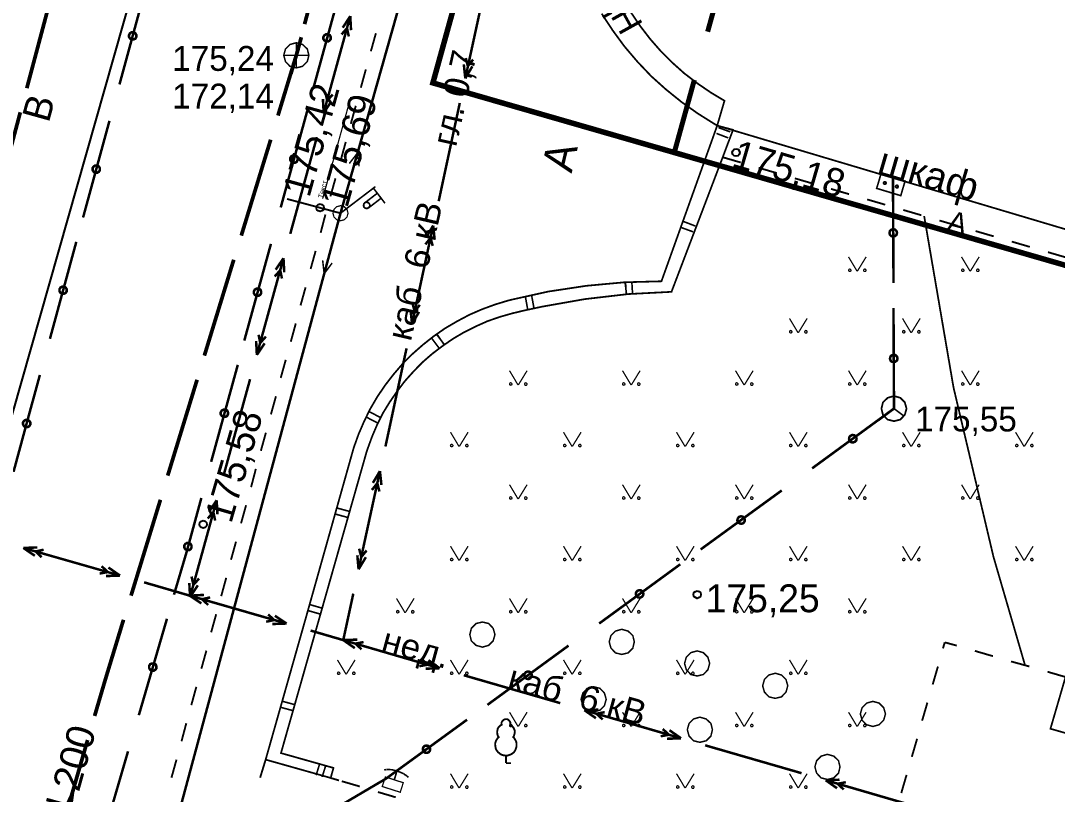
# Model space of a CAD drawing. Extents: x -2634 to -2115, y -2142 to -1393.
# Drawn here: x -2521.59 to -2480.32, y -1986.11 to -1955.3 of the extents above; entities that cross this region are included whole.
import ezdxf

# ---------------------------------------------------------------- set-up
doc = ezdxf.new("R2010")
doc.units = 0
doc.header["$MEASUREMENT"] = 0
for name, color, linetype in [('500_Дополн-Бордюры__п', 7, 'Continuous'), ('500_Дороги-Проезжие_ч', 7, 'Continuous'), ('500_Линии_-Линии_связ', 7, 'Continuous'), ('500_Линии_-ЛЭП_кабель', 7, 'Continuous'), ('500_Линии_-Смотровые_', 7, 'Continuous'), ('500_Линии_-Сооружения', 7, 'Continuous'), ('500_Линии_-Фонари_час', 7, 'Continuous'), ('500_Линии_-Электрокаб', 7, 'Continuous'), ('500_Объект-Опоры', 7, 'Continuous'), ('500_Огражд-Ограждения', 7, 'Continuous'), ('500_Растит-Газоны__са', 7, 'Continuous'), ('500_Растит-Лес_и_лесо', 7, 'Continuous'), ('500_Рельеф-Высотные_о', 7, 'Continuous'), ('500_Рельеф-Горизонтал', 7, 'Continuous'), ('500_Сооруж-Памятники_', 7, 'Continuous'), ('500_Строен-Здания', 7, 'Continuous'), ('500_Строен-Отмостка_з', 7, 'Continuous'), ('500_Трубоп-Водопровод', 7, 'Continuous'), ('500_Трубоп-Канализаци', 7, 'Continuous'), ('500_Трубоп-Смотровые_', 7, 'Continuous'), ('500_Улицы-Улицы_и_их', 7, 'Continuous'), ('Красные_ли-Красные_ли', 7, 'Continuous'), ('Красные_ли-Линии_регу', 7, 'Continuous')]:
    doc.layers.add(name, color=color, linetype=linetype)
doc.styles.add('TARIAL', font='Arial')

# ---------------------------------------------------------------- blocks, each defined once
blk = doc.blocks.new('block_25')
at = {"layer": '500_Растит-Газоны__са', "color": 0, "const_width": 0.05}
for points in [[(2.35, 3.02), (2.69, 2.45)], [(2.7, 2.45), (3.05, 3.02)], [(0, 0.57), (0.34, 0)], [(0.35, 0), (0.7, 0.57)]]:
    blk.add_lwpolyline(points, dxfattribs=at)
for points in [[(2.4, 2.54), (2.42, 2.53), (2.44, 2.51), (2.45, 2.49), (2.44, 2.46), (2.42, 2.45), (2.4, 2.44), (2.37, 2.45), (2.36, 2.46), (2.35, 2.49), (2.36, 2.51), (2.37, 2.53)], [(3, 2.54), (3.02, 2.53), (3.04, 2.51), (3.05, 2.49), (3.04, 2.46), (3.02, 2.44), (3, 2.44), (2.97, 2.44), (2.96, 2.46), (2.95, 2.49), (2.96, 2.51), (2.97, 2.53)], [(0.05, 0.09), (0.07, 0.08), (0.09, 0.06), (0.1, 0.04), (0.09, 0.01), (0.07, 0), (0.05, -0.01), (0.02, 0), (0.01, 0.01), (0, 0.04), (0.01, 0.06), (0.02, 0.08)], [(0.65, 0.09), (0.68, 0.08), (0.69, 0.06), (0.7, 0.04), (0.69, 0.01), (0.68, -0.01), (0.65, -0.01), (0.63, -0.01), (0.61, 0.01), (0.6, 0.04), (0.61, 0.06), (0.63, 0.08)]]:
    blk.add_lwpolyline(points, close=True, dxfattribs=at)

msp = doc.modelspace()

# ---------------------------------------------------------------- linework, layer by layer
at = {"layer": '500_Дополн-Бордюры__п', "color": 1, "const_width": 0.075}
for points in [[(-2507.65, -1956.52), (-2507.45, -1955.8)], [(-2508.05, -1957.97), (-2507.85, -1957.24)], [(-2508.45, -1959.41), (-2508.25, -1958.69)], [(-2508.85, -1960.86), (-2508.65, -1960.13)], [(-2493.64, -1960.74), (-2492.92, -1960.95)], [(-2492.21, -1961.16), (-2491.49, -1961.37)], [(-2509.26, -1962.3), (-2509.06, -1961.58)], [(-2490.77, -1961.58), (-2490.05, -1961.79)], [(-2489.33, -1962), (-2488.61, -1962.21)], [(-2487.89, -1962.42), (-2487.17, -1962.63)], [(-2486.45, -1962.84), (-2485.73, -1963.05)], [(-2509.65, -1963.75), (-2509.46, -1963.02)], [(-2485.01, -1963.26), (-2484.29, -1963.47)], [(-2483.57, -1963.68), (-2482.85, -1963.89)], [(-2482.13, -1964.1), (-2481.41, -1964.31)], [(-2510.05, -1965.19), (-2509.85, -1964.47)], [(-2480.69, -1964.52), (-2479.97, -1964.73)], [(-2510.45, -1966.64), (-2510.25, -1965.92)], [(-2510.84, -1968.09), (-2510.64, -1967.36)], [(-2511.24, -1969.53), (-2511.04, -1968.81)], [(-2511.63, -1970.98), (-2511.43, -1970.26)], [(-2512.03, -1972.43), (-2511.83, -1971.71)], [(-2512.42, -1973.88), (-2512.23, -1973.15)], [(-2512.82, -1975.32), (-2512.62, -1974.6)], [(-2513.22, -1976.77), (-2513.02, -1976.05)], [(-2513.61, -1978.22), (-2513.41, -1977.49)], [(-2514.01, -1979.66), (-2513.81, -1978.94)], [(-2484.8, -1980.06), (-2484.87, -1980.3)], [(-2484.32, -1980.19), (-2484.8, -1980.06)], [(-2514.4, -1981.11), (-2514.2, -1980.39)], [(-2482.88, -1980.61), (-2483.6, -1980.4)], [(-2485.07, -1981.02), (-2485.28, -1981.74)], [(-2481.43, -1981.02), (-2482.16, -1980.82)], [(-2479.99, -1981.44), (-2480.71, -1981.23)], [(-2514.8, -1982.56), (-2514.6, -1981.83)], [(-2485.49, -1982.46), (-2485.7, -1983.18)], [(-2515.19, -1984), (-2515, -1983.28)], [(-2485.9, -1983.9), (-2486.11, -1984.62)], [(-2515.59, -1985.45), (-2515.39, -1984.73)], [(-2511.84, -1984.73), (-2512.06, -1985.45)], [(-2509.25, -1985.46), (-2508.92, -1985.56)], [(-2508.09, -1985.8), (-2508.81, -1985.59)], [(-2486.32, -1985.34), (-2486.53, -1986.06)], [(-2506.66, -1986.23), (-2507.37, -1986.02)]]:
    msp.add_lwpolyline(points, dxfattribs=at)
at = {"layer": '500_Линии_-Линии_связ', "color": 0, "const_width": 0.1}
for points in [[(-2517.66, -1957.84), (-2516.61, -1953.98)], [(-2509.92, -1957.92), (-2508.86, -1954.06)], [(-2511.24, -1962.74), (-2510.18, -1958.88)], [(-2519.11, -1963.14), (-2518.06, -1959.29)], [(-2486.86, -1961.55), (-2486.86, -1962.3)], [(-2486.84, -1965.75), (-2486.86, -1961.75)], [(-2520.43, -1967.97), (-2519.38, -1964.11)], [(-2512.69, -1968.04), (-2511.63, -1964.19)], [(-2486.82, -1970.75), (-2486.84, -1966.75)], [(-2514.01, -1972.87), (-2512.95, -1969.01)], [(-2521.3, -1971.13), (-2520.83, -1969.41)], [(-2490.08, -1973.13), (-2486.85, -1970.77)], [(-2486.82, -1970.75), (-2487.43, -1971.2)], [(-2521.88, -1973.27), (-2521.3, -1971.13)], [(-2494.52, -1976.36), (-2491.29, -1974.01)], [(-2514.99, -1976.47), (-2514.4, -1974.31)], [(-2515.49, -1978.16), (-2514.99, -1976.47)], [(-2498.56, -1979.31), (-2495.33, -1976.95)], [(-2516.89, -1982.96), (-2515.77, -1979.12)], [(-2503.01, -1982.55), (-2499.78, -1980.19)], [(-2507.05, -1985.49), (-2503.82, -1983.14)], [(-2518.44, -1988.24), (-2517.32, -1984.4)], [(-2510.8, -1987.7), (-2507.36, -1985.67)], [(-2507.05, -1985.49), (-2507.7, -1985.87)]]:
    msp.add_lwpolyline(points, dxfattribs=at)
for points in [[(-2517.28, -1955.87), (-2517.24, -1955.8), (-2517.17, -1955.76), (-2517.1, -1955.76), (-2517.03, -1955.8), (-2516.99, -1955.87), (-2516.99, -1955.95), (-2517.03, -1956.02), (-2517.1, -1956.05), (-2517.18, -1956.05), (-2517.24, -1956.01), (-2517.28, -1955.95)], [(-2509.54, -1955.95), (-2509.5, -1955.88), (-2509.43, -1955.84), (-2509.35, -1955.84), (-2509.28, -1955.88), (-2509.25, -1955.95), (-2509.25, -1956.03), (-2509.29, -1956.09), (-2509.35, -1956.13), (-2509.43, -1956.13), (-2509.5, -1956.09), (-2509.54, -1956.03)], [(-2510.86, -1960.77), (-2510.82, -1960.7), (-2510.75, -1960.67), (-2510.67, -1960.67), (-2510.6, -1960.71), (-2510.57, -1960.77), (-2510.57, -1960.85), (-2510.6, -1960.92), (-2510.67, -1960.96), (-2510.75, -1960.96), (-2510.82, -1960.92), (-2510.86, -1960.85)], [(-2518.73, -1961.17), (-2518.69, -1961.11), (-2518.63, -1961.07), (-2518.55, -1961.07), (-2518.48, -1961.11), (-2518.44, -1961.18), (-2518.44, -1961.25), (-2518.48, -1961.32), (-2518.55, -1961.36), (-2518.63, -1961.36), (-2518.69, -1961.32), (-2518.73, -1961.25)], [(-2487, -1963.76), (-2486.98, -1963.68), (-2486.93, -1963.63), (-2486.85, -1963.6), (-2486.78, -1963.62), (-2486.72, -1963.68), (-2486.7, -1963.75), (-2486.72, -1963.83), (-2486.78, -1963.88), (-2486.85, -1963.9), (-2486.93, -1963.88), (-2486.98, -1963.83)], [(-2520.05, -1966), (-2520.01, -1965.93), (-2519.94, -1965.89), (-2519.87, -1965.89), (-2519.8, -1965.93), (-2519.76, -1966), (-2519.76, -1966.08), (-2519.8, -1966.14), (-2519.87, -1966.18), (-2519.95, -1966.18), (-2520.01, -1966.14), (-2520.05, -1966.08)], [(-2512.31, -1966.08), (-2512.27, -1966.01), (-2512.2, -1965.97), (-2512.12, -1965.97), (-2512.05, -1966.01), (-2512.02, -1966.08), (-2512.02, -1966.16), (-2512.06, -1966.22), (-2512.12, -1966.26), (-2512.2, -1966.26), (-2512.27, -1966.22), (-2512.31, -1966.15)], [(-2486.98, -1968.76), (-2486.96, -1968.68), (-2486.91, -1968.63), (-2486.83, -1968.6), (-2486.76, -1968.62), (-2486.7, -1968.68), (-2486.68, -1968.75), (-2486.7, -1968.83), (-2486.76, -1968.88), (-2486.83, -1968.9), (-2486.91, -1968.88), (-2486.96, -1968.83)], [(-2513.63, -1970.9), (-2513.59, -1970.83), (-2513.52, -1970.79), (-2513.44, -1970.79), (-2513.37, -1970.83), (-2513.34, -1970.9), (-2513.34, -1970.98), (-2513.38, -1971.05), (-2513.44, -1971.08), (-2513.52, -1971.08), (-2513.59, -1971.04), (-2513.63, -1970.98)], [(-2521.5, -1971.3), (-2521.46, -1971.24), (-2521.4, -1971.2), (-2521.32, -1971.2), (-2521.25, -1971.24), (-2521.21, -1971.3), (-2521.21, -1971.38), (-2521.25, -1971.45), (-2521.32, -1971.49), (-2521.4, -1971.49), (-2521.46, -1971.45), (-2521.5, -1971.38)], [(-2488.55, -1971.83), (-2488.48, -1971.8), (-2488.4, -1971.81), (-2488.34, -1971.86), (-2488.31, -1971.93), (-2488.32, -1972.01), (-2488.37, -1972.07), (-2488.45, -1972.1), (-2488.52, -1972.09), (-2488.58, -1972.04), (-2488.61, -1971.96), (-2488.6, -1971.89)], [(-2493, -1975.07), (-2492.92, -1975.04), (-2492.85, -1975.05), (-2492.79, -1975.1), (-2492.76, -1975.17), (-2492.77, -1975.25), (-2492.82, -1975.31), (-2492.89, -1975.34), (-2492.97, -1975.32), (-2493.03, -1975.28), (-2493.06, -1975.2), (-2493.04, -1975.13)], [(-2515.08, -1976.2), (-2515.04, -1976.14), (-2514.97, -1976.1), (-2514.89, -1976.1), (-2514.83, -1976.14), (-2514.79, -1976.21), (-2514.79, -1976.28), (-2514.83, -1976.35), (-2514.89, -1976.39), (-2514.97, -1976.39), (-2515.04, -1976.35), (-2515.08, -1976.28)], [(-2497.04, -1978.01), (-2496.96, -1977.98), (-2496.89, -1977.99), (-2496.83, -1978.04), (-2496.8, -1978.12), (-2496.81, -1978.19), (-2496.86, -1978.25), (-2496.93, -1978.28), (-2497.01, -1978.27), (-2497.07, -1978.22), (-2497.1, -1978.15), (-2497.09, -1978.07)], [(-2516.48, -1981), (-2516.44, -1980.93), (-2516.37, -1980.9), (-2516.29, -1980.9), (-2516.22, -1980.94), (-2516.19, -1981.01), (-2516.19, -1981.09), (-2516.23, -1981.15), (-2516.3, -1981.19), (-2516.37, -1981.19), (-2516.44, -1981.15), (-2516.48, -1981.08)], [(-2501.48, -1981.25), (-2501.41, -1981.22), (-2501.33, -1981.23), (-2501.27, -1981.28), (-2501.24, -1981.35), (-2501.26, -1981.43), (-2501.3, -1981.49), (-2501.38, -1981.52), (-2501.45, -1981.51), (-2501.51, -1981.46), (-2501.54, -1981.39), (-2501.53, -1981.31)], [(-2505.52, -1984.19), (-2505.45, -1984.17), (-2505.37, -1984.18), (-2505.31, -1984.23), (-2505.29, -1984.3), (-2505.3, -1984.38), (-2505.35, -1984.44), (-2505.42, -1984.46), (-2505.5, -1984.45), (-2505.56, -1984.4), (-2505.58, -1984.33), (-2505.57, -1984.25)]]:
    msp.add_lwpolyline(points, close=True, dxfattribs=at)
at = {"layer": '500_Линии_-ЛЭП_кабель', "color": 2, "const_width": 0.1}
for points in [[(-2508.86, -1962.97), (-2500.47, -1933.32)], [(-2516.6, -1991.7), (-2508.86, -1962.97)]]:
    msp.add_lwpolyline(points, dxfattribs=at)
at = {"layer": '500_Линии_-ЛЭП_кабель', "color": 0, "const_width": 0.06}
for points in [[(-2508.86, -1962.97), (-2508.18, -1960.57)], [(-2508.51, -1960.99), (-2508.18, -1960.57)], [(-2508.12, -1961.1), (-2508.18, -1960.57)], [(-2508.86, -1962.97), (-2509.51, -1965.38)], [(-2509.57, -1964.85), (-2509.51, -1965.38)], [(-2509.19, -1964.95), (-2509.51, -1965.38)]]:
    msp.add_lwpolyline(points, dxfattribs=at)
at = {"layer": '500_Линии_-Смотровые_', "color": 0, "const_width": 0.07}
for points in [[(-2486.82, -1970.25), (-2486.57, -1970.32), (-2486.39, -1970.5), (-2486.32, -1970.75), (-2486.39, -1971), (-2486.57, -1971.19), (-2486.82, -1971.25), (-2487.07, -1971.19), (-2487.26, -1971), (-2487.32, -1970.75), (-2487.26, -1970.5), (-2487.07, -1970.32)], [(-2486.82, -1970.7), (-2486.82, -1970.7), (-2486.82, -1970.7), (-2486.82, -1970.7), (-2486.82, -1970.7), (-2486.82, -1970.7), (-2486.82, -1970.7), (-2486.82, -1970.7), (-2486.82, -1970.7), (-2486.82, -1970.7), (-2486.82, -1970.7), (-2486.82, -1970.7)]]:
    msp.add_lwpolyline(points, close=True, dxfattribs=at)
at = {"layer": '500_Линии_-Смотровые_', "color": 0, "const_width": 0.065}
for points in [[(-2486.82, -1970.25), (-2486.82, -1970.75)], [(-2487.22, -1971.05), (-2486.82, -1970.75)], [(-2486.82, -1970.75), (-2486.42, -1971.05)]]:
    msp.add_lwpolyline(points, dxfattribs=at)
at = {"layer": '500_Линии_-Сооружения', "color": 0}
for points, const_width in [([(-2486.38, -1961.69), (-2486.55, -1962.27), (-2487.51, -1961.98), (-2487.34, -1961.41)], 0.065), ([(-2487.2, -1961.81), (-2487.22, -1961.8), (-2487.23, -1961.78), (-2487.23, -1961.75), (-2487.22, -1961.73), (-2487.2, -1961.72), (-2487.17, -1961.72), (-2487.15, -1961.73), (-2487.14, -1961.75), (-2487.14, -1961.78), (-2487.15, -1961.8), (-2487.17, -1961.81)], 0.07), ([(-2486.72, -1961.96), (-2486.74, -1961.94), (-2486.76, -1961.92), (-2486.75, -1961.89), (-2486.74, -1961.87), (-2486.72, -1961.86), (-2486.69, -1961.86), (-2486.67, -1961.87), (-2486.66, -1961.9), (-2486.66, -1961.92), (-2486.67, -1961.95), (-2486.7, -1961.96)], 0.07), ([(-2507.2, -1985.8), (-2507.07, -1985.42), (-2506.36, -1985.65), (-2506.48, -1986.03)], 0.05)]:
    msp.add_lwpolyline(points, close=True, dxfattribs=dict(at, const_width=const_width))
at = {"layer": '500_Линии_-Сооружения', "color": 0, "const_width": 0.065}
for points in [[(-2507.12, -1985.14), (-2507.06, -1985.13)], [(-2507.06, -1985.13), (-2507.02, -1985.12)], [(-2507.01, -1985.12), (-2506.98, -1985.12)], [(-2506.98, -1985.12), (-2506.92, -1985.12)], [(-2506.92, -1985.12), (-2506.87, -1985.13)], [(-2506.87, -1985.13), (-2506.82, -1985.13)], [(-2506.83, -1985.13), (-2506.77, -1985.14)], [(-2506.77, -1985.14), (-2506.73, -1985.15)], [(-2506.73, -1985.15), (-2506.67, -1985.17)], [(-2506.61, -1985.18), (-2506.72, -1985.54)], [(-2506.67, -1985.17), (-2506.61, -1985.18)], [(-2506.61, -1985.18), (-2506.39, -1985.27)], [(-2506.4, -1985.27), (-2506.4, -1985.27)], [(-2506.39, -1985.27), (-2506.35, -1985.29)], [(-2506.35, -1985.29), (-2506.3, -1985.32)], [(-2506.31, -1985.32), (-2506.26, -1985.35)], [(-2506.26, -1985.35), (-2506.22, -1985.38)], [(-2506.22, -1985.38), (-2506.16, -1985.44)]]:
    msp.add_lwpolyline(points, dxfattribs=at)
at = {"layer": '500_Линии_-Фонари_час', "color": 0, "const_width": 0.065}
for points in [[(-2508.86, -1962.97), (-2507.47, -1961.91)], [(-2507.91, -1962.57), (-2507.39, -1962.17)], [(-2507.09, -1962.57), (-2507.55, -1961.97)], [(-2507.89, -1962.55), (-2507.79, -1962.48)], [(-2507.87, -1962.54), (-2507.87, -1962.54)], [(-2507.76, -1962.77), (-2507.24, -1962.37)], [(-2507.74, -1962.75), (-2507.64, -1962.68)], [(-2507.74, -1962.75), (-2507.64, -1962.68)]]:
    msp.add_lwpolyline(points, dxfattribs=at)
at = {"layer": '500_Линии_-Фонари_час', "color": 0, "const_width": 0.07}
msp.add_lwpolyline([(-2507.89, -1962.55), (-2507.83, -1962.53), (-2507.77, -1962.54), (-2507.72, -1962.58), (-2507.69, -1962.64), (-2507.7, -1962.7), (-2507.74, -1962.75), (-2507.8, -1962.78), (-2507.87, -1962.77), (-2507.92, -1962.73), (-2507.94, -1962.67), (-2507.93, -1962.6)], close=True, dxfattribs=at)
at = {"layer": '500_Линии_-Электрокаб', "color": 12, "const_width": 0.1}
for points in [[(-2503.04, -1953.69), (-2503.89, -1957.6)], [(-2509.53, -1958.97), (-2508.47, -1955.12)], [(-2508.77, -1955.58), (-2508.47, -1955.12)], [(-2508.44, -1955.68), (-2508.47, -1955.12)], [(-2508.82, -1955.85), (-2508.6, -1955.6)], [(-2508.53, -1955.93), (-2508.6, -1955.6)], [(-2503.87, -1956.79), (-2503.79, -1957.11)], [(-2503.95, -1957.04), (-2503.89, -1957.6)], [(-2503.61, -1957.12), (-2503.89, -1957.6)], [(-2503.58, -1956.85), (-2503.79, -1957.11)], [(-2509.53, -1958.97), (-2509.56, -1958.42)], [(-2509.39, -1958.48), (-2509.46, -1958.17)], [(-2509.39, -1958.49), (-2509.17, -1958.24)], [(-2509.53, -1958.97), (-2509.22, -1958.51)], [(-2504.11, -1958.58), (-2504.95, -1962.49)], [(-2510.86, -1963.79), (-2509.8, -1959.94)], [(-2505.17, -1963.46), (-2506.01, -1967.37)], [(-2505.17, -1963.46), (-2505.45, -1963.94)], [(-2505.17, -1963.46), (-2505.11, -1964.02)], [(-2505.28, -1963.96), (-2505.48, -1964.21)], [(-2505.27, -1963.96), (-2505.19, -1964.27)], [(-2512.19, -1968.61), (-2511.13, -1964.76)], [(-2511.44, -1965.22), (-2511.13, -1964.76)], [(-2511.1, -1965.32), (-2511.13, -1964.76)], [(-2511.48, -1965.49), (-2511.26, -1965.24)], [(-2511.19, -1965.57), (-2511.26, -1965.24)], [(-2505.99, -1966.56), (-2505.91, -1966.88)], [(-2505.7, -1966.62), (-2505.91, -1966.88)], [(-2506.07, -1966.82), (-2506.01, -1967.37)], [(-2505.73, -1966.9), (-2506.01, -1967.37)], [(-2512.06, -1968.12), (-2512.12, -1967.81)], [(-2512.05, -1968.13), (-2511.83, -1967.88)], [(-2512.19, -1968.61), (-2512.22, -1968.06)], [(-2512.19, -1968.61), (-2511.88, -1968.15)], [(-2506.23, -1968.35), (-2507.07, -1972.26)], [(-2513.52, -1973.43), (-2512.46, -1969.58)], [(-2507.29, -1973.24), (-2508.14, -1977.15)], [(-2507.29, -1973.24), (-2507.57, -1973.71)], [(-2507.29, -1973.24), (-2507.23, -1973.79)], [(-2507.4, -1973.73), (-2507.61, -1973.99)], [(-2507.39, -1973.73), (-2507.31, -1974.05)], [(-2514.85, -1978.25), (-2513.79, -1974.4)], [(-2514.1, -1974.86), (-2513.79, -1974.4)], [(-2513.76, -1974.96), (-2513.79, -1974.4)], [(-2514.15, -1975.13), (-2513.92, -1974.88)], [(-2513.85, -1975.21), (-2513.92, -1974.88)], [(-2521.49, -1976.3), (-2520.93, -1976.28)], [(-2521.49, -1976.3), (-2517.64, -1977.4)], [(-2521.49, -1976.3), (-2521.03, -1976.61)], [(-2521, -1976.44), (-2520.68, -1976.37)], [(-2521, -1976.44), (-2520.76, -1976.67)], [(-2508.19, -1976.59), (-2508.14, -1977.15)], [(-2508.12, -1976.33), (-2508.03, -1976.66)], [(-2507.82, -1976.4), (-2508.03, -1976.66)], [(-2518.37, -1977.03), (-2518.12, -1977.26)], [(-2507.85, -1976.67), (-2508.14, -1977.15)], [(-2518.45, -1977.32), (-2518.12, -1977.26)], [(-2518.2, -1977.42), (-2517.64, -1977.4)], [(-2518.1, -1977.08), (-2517.64, -1977.4)], [(-2514.72, -1977.76), (-2514.79, -1977.44)], [(-2516.68, -1977.67), (-2516.06, -1977.85)], [(-2516.06, -1977.85), (-2514.86, -1978.2)], [(-2514.85, -1978.25), (-2514.88, -1977.7)], [(-2514.85, -1978.25), (-2514.54, -1977.79)], [(-2514.72, -1977.77), (-2514.49, -1977.52)], [(-2514.86, -1978.2), (-2514.3, -1978.17)], [(-2514.86, -1978.2), (-2511.01, -1979.31)], [(-2514.86, -1978.2), (-2514.4, -1978.51)], [(-2514.37, -1978.34), (-2514.05, -1978.27)], [(-2508.35, -1978.12), (-2508.75, -1979.97)], [(-2514.37, -1978.34), (-2514.13, -1978.57)], [(-2511.74, -1978.95), (-2511.5, -1979.17)], [(-2511.47, -1979), (-2511.01, -1979.31)], [(-2511.82, -1979.24), (-2511.5, -1979.17)], [(-2511.57, -1979.33), (-2511.01, -1979.31)], [(-2510.05, -1979.59), (-2508.75, -1979.97)], [(-2508.75, -1979.97), (-2508.19, -1979.95)], [(-2508.75, -1979.97), (-2504.91, -1981.09)], [(-2508.75, -1979.97), (-2508.29, -1980.29)], [(-2508.26, -1980.11), (-2507.94, -1980.05)], [(-2508.26, -1980.11), (-2508.02, -1980.34)], [(-2505.63, -1980.72), (-2505.39, -1980.95)], [(-2505.36, -1980.77), (-2504.91, -1981.09)], [(-2505.72, -1981.01), (-2505.39, -1980.95)], [(-2505.47, -1981.11), (-2504.91, -1981.09)], [(-2503.95, -1981.37), (-2500.11, -1982.48)], [(-2499.15, -1982.76), (-2498.59, -1982.74)], [(-2499.15, -1982.76), (-2495.3, -1983.88)], [(-2499.15, -1982.76), (-2498.69, -1983.08)], [(-2498.66, -1982.9), (-2498.34, -1982.84)], [(-2498.66, -1982.91), (-2498.42, -1983.13)], [(-2496.03, -1983.51), (-2495.78, -1983.74)], [(-2495.76, -1983.56), (-2495.3, -1983.88)], [(-2496.11, -1983.8), (-2495.78, -1983.74)], [(-2495.86, -1983.9), (-2495.3, -1983.88)], [(-2494.34, -1984.16), (-2490.5, -1985.27)], [(-2489.54, -1985.55), (-2488.99, -1985.53)], [(-2489.54, -1985.55), (-2485.7, -1986.67)], [(-2489.54, -1985.55), (-2489.09, -1985.87)], [(-2489.06, -1985.7), (-2488.82, -1985.92)], [(-2489.05, -1985.69), (-2488.74, -1985.63)]]:
    msp.add_lwpolyline(points, dxfattribs=at)
at = {"layer": '500_Линии_-Электрокаб', "color": 1, "const_width": 0.06}
for points in [[(-2514.86, -1978.2), (-2515.34, -1978.06)], [(-2508.75, -1979.97), (-2508.64, -1979.48)], [(-2508.75, -1979.97), (-2509.23, -1979.83)]]:
    msp.add_lwpolyline(points, dxfattribs=at)
at = {"layer": '500_Объект-Опоры', "color": 0, "const_width": 0.075}
msp.add_lwpolyline([(-2508.86, -1962.97), (-2510.99, -1962.4)], dxfattribs=at)
at = {"layer": '500_Объект-Опоры', "color": 1, "const_width": 0.05}
msp.add_lwpolyline([(-2508.86, -1962.67), (-2508.71, -1962.71), (-2508.6, -1962.82), (-2508.56, -1962.97), (-2508.6, -1963.12), (-2508.71, -1963.23), (-2508.86, -1963.27), (-2509.01, -1963.23), (-2509.12, -1963.12), (-2509.16, -1962.97), (-2509.12, -1962.82), (-2509.01, -1962.71)], close=True, dxfattribs=at)
at = {"layer": '500_Огражд-Ограждения', "color": 0, "const_width": 0.07}
msp.add_lwpolyline([(-2509.25, -1985.46), (-2511.84, -1984.73), (-2510.21, -1978.98), (-2508.46, -1972.76), (-2508.33, -1972.3), (-2508.14, -1971.77), (-2507.92, -1971.26), (-2507.68, -1970.77), (-2507.4, -1970.29), (-2507.09, -1969.83), (-2506.75, -1969.39), (-2506.39, -1968.97), (-2506, -1968.58), (-2505.58, -1968.21), (-2505.15, -1967.87), (-2504.69, -1967.55), (-2504.21, -1967.27), (-2503.72, -1967.01), (-2503.21, -1966.79), (-2502.69, -1966.6), (-2502.16, -1966.44), (-2502.08, -1966.42), (-2500.59, -1966.09), (-2499.07, -1965.86), (-2497.55, -1965.72), (-2496.08, -1965.68), (-2493.86, -1959.48), (-2493.23, -1959.65), (-2493.64, -1960.74), (-2495.68, -1966.1), (-2497.41, -1966.19), (-2499.13, -1966.39), (-2500.83, -1966.69), (-2501.53, -1966.84), (-2502.03, -1966.96), (-2502.52, -1967.1), (-2503.01, -1967.27), (-2503.48, -1967.48), (-2503.94, -1967.71), (-2504.38, -1967.97), (-2504.8, -1968.26), (-2505.21, -1968.57), (-2505.6, -1968.91), (-2505.96, -1969.28), (-2506.3, -1969.66), (-2506.61, -1970.07), (-2506.9, -1970.49), (-2507.17, -1970.93), (-2507.4, -1971.39), (-2507.6, -1971.86), (-2507.78, -1972.35), (-2507.82, -1972.47), (-2511.23, -1984.47), (-2509.14, -1985.06)], close=True, dxfattribs=at)
at = {"layer": '500_Огражд-Ограждения', "color": 0, "const_width": 0.065}
for points in [[(-2493.81, -1959.56), (-2493.34, -1959.73)], [(-2493.89, -1959.79), (-2493.42, -1959.97)], [(-2495.2, -1963.3), (-2494.73, -1963.48)], [(-2495.29, -1963.54), (-2494.82, -1963.71)], [(-2494.73, -1963.48), (-2494.73, -1963.48)], [(-2494.73, -1963.48), (-2494.73, -1963.48)], [(-2497.53, -1965.71), (-2497.47, -1966.2)], [(-2497.51, -1965.71), (-2497.48, -1966.21)], [(-2497.26, -1965.69), (-2497.23, -1966.19)], [(-2501.5, -1966.28), (-2501.41, -1966.78)], [(-2501.25, -1966.24), (-2501.16, -1966.73)], [(-2501.16, -1966.73), (-2501.16, -1966.73)], [(-2501.16, -1966.73), (-2501.16, -1966.73)], [(-2505.22, -1967.96), (-2504.92, -1968.36)], [(-2505.02, -1967.81), (-2504.72, -1968.21)], [(-2505.01, -1967.8), (-2504.73, -1968.21)], [(-2507.81, -1971.1), (-2507.37, -1971.33)], [(-2507.7, -1970.88), (-2507.26, -1971.11)], [(-2507.26, -1971.11), (-2507.26, -1971.11)], [(-2507.26, -1971.11), (-2507.26, -1971.11)], [(-2509.07, -1974.95), (-2508.59, -1975.08)], [(-2509, -1974.71), (-2508.52, -1974.84)], [(-2510.1, -1978.55), (-2509.62, -1978.69)], [(-2509.62, -1978.69), (-2509.62, -1978.69)], [(-2509.62, -1978.69), (-2509.62, -1978.69)], [(-2510.17, -1978.79), (-2509.68, -1978.93)], [(-2511.16, -1982.41), (-2510.68, -1982.54)], [(-2511.23, -1982.65), (-2510.75, -1982.78)], [(-2509.83, -1985.35), (-2509.68, -1984.87)], [(-2509.68, -1984.87), (-2509.68, -1984.87)], [(-2509.68, -1984.87), (-2509.68, -1984.87)], [(-2509.59, -1985.42), (-2509.44, -1984.94)]]:
    msp.add_lwpolyline(points, dxfattribs=at)
at = {"layer": '500_Растит-Лес_и_лесо', "color": 0, "const_width": 0.06}
for points in [[(-2503.21, -1979.25), (-2502.96, -1979.31), (-2502.78, -1979.5), (-2502.71, -1979.75), (-2502.78, -1980), (-2502.96, -1980.18), (-2503.21, -1980.25), (-2503.46, -1980.18), (-2503.65, -1980), (-2503.71, -1979.75), (-2503.65, -1979.5), (-2503.46, -1979.31)], [(-2497.66, -1979.54), (-2497.41, -1979.61), (-2497.22, -1979.79), (-2497.16, -1980.04), (-2497.22, -1980.29), (-2497.41, -1980.48), (-2497.66, -1980.54), (-2497.91, -1980.48), (-2498.09, -1980.29), (-2498.16, -1980.04), (-2498.09, -1979.79), (-2497.91, -1979.61)], [(-2494.66, -1980.4), (-2494.41, -1980.47), (-2494.23, -1980.65), (-2494.16, -1980.9), (-2494.23, -1981.15), (-2494.41, -1981.34), (-2494.66, -1981.4), (-2494.91, -1981.34), (-2495.09, -1981.15), (-2495.16, -1980.9), (-2495.09, -1980.65), (-2494.91, -1980.47)], [(-2491.55, -1981.29), (-2491.3, -1981.36), (-2491.12, -1981.54), (-2491.05, -1981.79), (-2491.12, -1982.04), (-2491.3, -1982.23), (-2491.55, -1982.29), (-2491.8, -1982.23), (-2491.98, -1982.04), (-2492.05, -1981.79), (-2491.98, -1981.54), (-2491.8, -1981.36)], [(-2498.78, -1981.83), (-2498.53, -1981.89), (-2498.35, -1982.08), (-2498.28, -1982.33), (-2498.35, -1982.58), (-2498.53, -1982.76), (-2498.78, -1982.83), (-2499.03, -1982.76), (-2499.21, -1982.58), (-2499.28, -1982.33), (-2499.21, -1982.08), (-2499.03, -1981.89)], [(-2487.66, -1982.41), (-2487.41, -1982.48), (-2487.23, -1982.66), (-2487.16, -1982.91), (-2487.23, -1983.16), (-2487.41, -1983.34), (-2487.66, -1983.41), (-2487.91, -1983.34), (-2488.09, -1983.16), (-2488.16, -1982.91), (-2488.09, -1982.66), (-2487.91, -1982.48)], [(-2494.55, -1983.04), (-2494.3, -1983.11), (-2494.11, -1983.29), (-2494.05, -1983.54), (-2494.11, -1983.79), (-2494.3, -1983.98), (-2494.55, -1984.04), (-2494.8, -1983.98), (-2494.98, -1983.79), (-2495.05, -1983.54), (-2494.98, -1983.29), (-2494.8, -1983.11)], [(-2489.47, -1984.52), (-2489.22, -1984.59), (-2489.03, -1984.77), (-2488.97, -1985.02), (-2489.03, -1985.27), (-2489.22, -1985.46), (-2489.47, -1985.52), (-2489.72, -1985.46), (-2489.9, -1985.27), (-2489.97, -1985.02), (-2489.9, -1984.77), (-2489.72, -1984.59)]]:
    msp.add_lwpolyline(points, close=True, dxfattribs=at)
at = {"layer": '500_Растит-Лес_и_лесо', "color": 94, "const_width": 0.075}
msp.add_lwpolyline([(-2502.27, -1984.57), (-2502.36, -1984.56), (-2502.43, -1984.54), (-2502.49, -1984.51), (-2502.54, -1984.47), (-2502.58, -1984.44), (-2502.62, -1984.39), (-2502.66, -1984.33), (-2502.68, -1984.28), (-2502.69, -1984.21), (-2502.7, -1984.14), (-2502.7, -1984.08), (-2502.68, -1984.02), (-2502.66, -1983.96), (-2502.63, -1983.92), (-2502.6, -1983.87), (-2502.56, -1983.83), (-2502.59, -1983.79), (-2502.61, -1983.73), (-2502.62, -1983.67), (-2502.62, -1983.61), (-2502.61, -1983.56), (-2502.6, -1983.5), (-2502.57, -1983.45), (-2502.53, -1983.4), (-2502.48, -1983.36), (-2502.44, -1983.34), (-2502.45, -1983.3), (-2502.45, -1983.26), (-2502.43, -1983.22), (-2502.4, -1983.18), (-2502.37, -1983.15), (-2502.33, -1983.13), (-2502.3, -1983.12), (-2502.26, -1983.12), (-2502.22, -1983.12), (-2502.18, -1983.14), (-2502.15, -1983.17), (-2502.12, -1983.21), (-2502.1, -1983.25), (-2502.1, -1983.29), (-2502.1, -1983.32), (-2502.1, -1983.34), (-2502.06, -1983.36), (-2502.02, -1983.4), (-2502, -1983.43), (-2501.97, -1983.46), (-2501.95, -1983.51), (-2501.93, -1983.55), (-2501.92, -1983.6), (-2501.92, -1983.65), (-2501.93, -1983.7), (-2501.94, -1983.74), (-2501.95, -1983.78), (-2501.98, -1983.83), (-2501.95, -1983.86), (-2501.92, -1983.91), (-2501.89, -1983.96), (-2501.86, -1984.03), (-2501.85, -1984.09), (-2501.85, -1984.15), (-2501.85, -1984.2), (-2501.87, -1984.27), (-2501.89, -1984.33), (-2501.92, -1984.39), (-2501.96, -1984.44), (-2502.02, -1984.49), (-2502.09, -1984.53), (-2502.16, -1984.55), (-2502.22, -1984.57)], close=True, dxfattribs=at)
for points in [[(-2502.27, -1984.87), (-2502.27, -1984.57)], [(-2502.07, -1984.87), (-2502.27, -1984.87)]]:
    msp.add_lwpolyline(points, dxfattribs=at)
at = {"layer": '500_Рельеф-Высотные_о', "color": 0, "const_width": 0.05}
msp.add_lwpolyline([(-2509.57, -1962.39), (-2508.45, -1958.35)], dxfattribs=at)
at = {"layer": '500_Рельеф-Высотные_о', "color": 0}
for points in [[(-2493.11, -1960.4), (-2493.03, -1960.42), (-2492.98, -1960.48), (-2492.96, -1960.55), (-2492.98, -1960.63), (-2493.03, -1960.68), (-2493.11, -1960.7), (-2493.18, -1960.68), (-2493.24, -1960.63), (-2493.26, -1960.55), (-2493.24, -1960.48), (-2493.18, -1960.42)], [(-2509.67, -1962.6), (-2509.6, -1962.62), (-2509.54, -1962.68), (-2509.52, -1962.75), (-2509.54, -1962.83), (-2509.6, -1962.88), (-2509.67, -1962.9), (-2509.75, -1962.88), (-2509.8, -1962.83), (-2509.82, -1962.75), (-2509.8, -1962.68), (-2509.75, -1962.62)], [(-2514.33, -1975.21), (-2514.25, -1975.23), (-2514.2, -1975.28), (-2514.18, -1975.36), (-2514.2, -1975.43), (-2514.25, -1975.49), (-2514.33, -1975.51), (-2514.4, -1975.49), (-2514.46, -1975.43), (-2514.48, -1975.36), (-2514.46, -1975.28), (-2514.4, -1975.23)], [(-2494.66, -1978.01), (-2494.58, -1978.03), (-2494.53, -1978.08), (-2494.51, -1978.16), (-2494.53, -1978.23), (-2494.58, -1978.28), (-2494.66, -1978.31), (-2494.73, -1978.28), (-2494.79, -1978.23), (-2494.81, -1978.16), (-2494.79, -1978.08), (-2494.73, -1978.03)]]:
    msp.add_lwpolyline(points, close=True, dxfattribs=at)
at = {"layer": '500_Рельеф-Горизонтал', "color": 15, "const_width": 0.07}
msp.add_lwpolyline([(-2485.62, -1963.08), (-2484.45, -1969.91), (-2482.86, -1976.65), (-2481.6, -1980.98)], dxfattribs=at)
at = {"layer": '500_Сооруж-Памятники_', "color": 0, "const_width": 0.07}
msp.add_lwpolyline([(-2479.99, -1981.44), (-2477.88, -1982.05), (-2478.47, -1984.11), (-2480.59, -1983.5)], close=True, dxfattribs=at)
at = {"layer": '500_Строен-Здания', "color": 0, "const_width": 0.07}
for points in [[(-2498.46, -1955.02), (-2498.02, -1955.69), (-2497.55, -1956.33), (-2497.04, -1956.93), (-2496.49, -1957.51), (-2495.9, -1958.04), (-2495.28, -1958.54), (-2494.63, -1959), (-2493.96, -1959.42), (-2493.86, -1959.48), (-2493.57, -1958.49), (-2494.12, -1958.16), (-2494.66, -1957.79), (-2495.17, -1957.4), (-2495.65, -1956.97), (-2496.11, -1956.51), (-2496.53, -1956.03), (-2496.93, -1955.51), (-2497.29, -1954.98)], [(-2418.25, -1982.86), (-2433.42, -1978.76), (-2434.5, -1978.46), (-2433.95, -1976.45), (-2456.82, -1970.27), (-2457.31, -1972.07), (-2465.5, -1969.86), (-2474.99, -1967.29), (-2474.44, -1965.26), (-2486.07, -1961.8), (-2493.86, -1959.48), (-2493.57, -1958.49), (-2494.12, -1958.16), (-2494.66, -1957.79), (-2495.17, -1957.4), (-2495.65, -1956.97), (-2496.11, -1956.51), (-2496.53, -1956.03), (-2496.93, -1955.51), (-2497.29, -1954.98)]]:
    msp.add_lwpolyline(points, dxfattribs=at)
at = {"layer": '500_Трубоп-Водопровод', "color": 94, "const_width": 0.15}
for points in [[(-2521.35, -1957.99), (-2520.32, -1954.12)], [(-2522.64, -1962.82), (-2521.61, -1958.95)]]:
    msp.add_lwpolyline(points, dxfattribs=at)
at = {"layer": '500_Трубоп-Канализаци', "color": 34, "const_width": 0.15}
for points in [[(-2509.26, -1951.58), (-2510.29, -1955.44)], [(-2510.54, -1956.41), (-2510.62, -1956.68)], [(-2511.35, -1959.08), (-2510.62, -1956.68)], [(-2512.81, -1963.86), (-2511.64, -1960.04)], [(-2514.28, -1968.64), (-2513.11, -1964.82)], [(-2515.74, -1973.42), (-2514.57, -1969.6)], [(-2517.2, -1978.2), (-2516.03, -1974.38)], [(-2518.23, -1981.56), (-2517.5, -1979.16)], [(-2518.65, -1982.99), (-2518.23, -1981.56)], [(-2519.85, -1987.13), (-2518.93, -1983.95)]]:
    msp.add_lwpolyline(points, dxfattribs=at)
at = {"layer": '500_Трубоп-Канализаци', "color": 32, "const_width": 0.15}
for points in [[(-2510.62, -1956.68), (-2510.42, -1955.96)], [(-2510.62, -1956.68), (-2510.83, -1957.4)]]:
    msp.add_lwpolyline(points, dxfattribs=at)
at = {"layer": '500_Трубоп-Канализаци', "color": 0}
msp.add_lwpolyline([(-2520.04, -1987.08), (-2519.49, -1985.94), (-2519.66, -1987.19)], close=True, dxfattribs=at)
at = {"layer": '500_Трубоп-Смотровые_', "color": 0, "const_width": 0.06}
msp.add_lwpolyline([(-2510.62, -1956.18), (-2510.37, -1956.25), (-2510.18, -1956.43), (-2510.12, -1956.68), (-2510.18, -1956.93), (-2510.37, -1957.12), (-2510.62, -1957.18), (-2510.87, -1957.12), (-2511.05, -1956.93), (-2511.12, -1956.68), (-2511.05, -1956.43), (-2510.87, -1956.25)], close=True, dxfattribs=at)
at = {"layer": '500_Трубоп-Смотровые_', "color": 0, "const_width": 0.055}
for points in [[(-2510.62, -1957.18), (-2510.62, -1956.18)], [(-2511.12, -1956.68), (-2510.12, -1956.68)]]:
    msp.add_lwpolyline(points, dxfattribs=at)
at = {"layer": '500_Улицы-Улицы_и_их', "color": 255}
msp.add_lwpolyline([(-2542.96, -2044.94), (-2436.73, -1671.22)], dxfattribs=at)
at = {"layer": 'Красные_ли-Красные_ли', "color": 12, "const_width": 0.22}
msp.add_lwpolyline([(-2284.3, -1701.86), (-2245.52, -1663.72), (-2237.3, -1633.7), (-2402.37, -1586.05), (-2505.18, -1957.78), (-2366.43, -1997.8)], close=True, dxfattribs=at)
at = {"layer": 'Красные_ли-Линии_регу', "color": 0, "const_width": 0.2}
for points in [[(-2494.24, -1955.74), (-2493.44, -1952.85)], [(-2495.57, -1960.56), (-2494.77, -1957.66)]]:
    msp.add_lwpolyline(points, dxfattribs=at)

# ---------------------------------------------------------------- block references
at = {"layer": '500_Растит-Газоны__са'}
for p in [(-2490.98, -1967.73), (-2486.48, -1967.73), (-2504.48, -1972.26), (-2499.98, -1972.26), (-2495.48, -1972.26), (-2490.98, -1972.26), (-2486.48, -1972.26), (-2481.98, -1972.26), (-2504.48, -1976.8), (-2499.98, -1976.8), (-2495.48, -1976.8), (-2490.98, -1976.8), (-2486.48, -1976.8), (-2481.98, -1976.8), (-2508.98, -1981.33), (-2504.48, -1981.33), (-2499.98, -1981.33), (-2495.48, -1981.33), (-2490.98, -1981.33), (-2504.48, -1985.86), (-2499.98, -1985.86), (-2495.48, -1985.86), (-2490.98, -1985.86)]:
    msp.add_blockref('block_25', p, dxfattribs=at)

# ---------------------------------------------------------------- texts
at = {"layer": '500_Дороги-Проезжие_ч', "color": 0}
msp.add_text('А', height=1.23, rotation=76.61, dxfattribs=at).set_placement((-2499.66, -1961.4))
at = {"layer": '500_Линии_-Смотровые_', "color": 0}
msp.add_text('175,55', height=0.99, dxfattribs=at).set_placement((-2485.98, -1971.66))
at = {"layer": '500_Линии_-Сооружения', "color": 0, "style": 'TARIAL'}
msp.add_text('шкаф ', height=1.11, rotation=343.77, dxfattribs=at).set_placement((-2487.54, -1961.37))
at = {"layer": '500_Линии_-Электрокаб', "color": 0}
msp.add_text('гл. 0,7', height=0.99, rotation=77.41, dxfattribs=at).set_placement((-2504.26, -1960.36))
at = {"layer": '500_Линии_-Электрокаб', "color": 0, "style": 'TARIAL'}
for s, rotation, p in [(' каб  6 кВ', 76.89, (-2506.15, -1968.48)), ('нед. ', 344.74, (-2507.29, -1980.4)), (' каб  6 кВ', 344.42, (-2502.63, -1981.78))]:
    msp.add_text(s, height=0.99, rotation=rotation, dxfattribs=at).set_placement(p)
at = {"layer": '500_Рельеф-Высотные_о', "color": 214}
for s, rotation, p in [('175,42', 74.51, (-2510.1, -1962.38)), ('175,69', 74.51, (-2508.59, -1962.8)), ('175,18', 343.77, (-2493.33, -1961.1)), ('175,58', 73.74, (-2513.21, -1975.36))]:
    msp.add_text(s, height=1.11, rotation=rotation, dxfattribs=at).set_placement(p)
at = {"layer": '500_Рельеф-Высотные_о', "color": 0, "style": 'TARIAL'}
msp.add_text('Текст', height=0.2, rotation=74.51, dxfattribs=at).set_placement((-2509.57, -1962.39))
at = {"layer": '500_Рельеф-Высотные_о', "color": 0}
msp.add_text('175,25', height=1.11, dxfattribs=at).set_placement((-2494.32, -1978.86))
at = {"layer": '500_Строен-Здания', "color": 5}
msp.add_text('ДН', height=0.99, rotation=299.08, dxfattribs=at).set_placement((-2498.56, -1954.32))
at = {"layer": '500_Строен-Отмостка_з', "color": 0}
msp.add_text('А', height=0.86, rotation=344.83, dxfattribs=at).set_placement((-2484.77, -1963.67))
at = {"layer": '500_Трубоп-Водопровод', "color": 94}
msp.add_text('В', height=1.11, rotation=74.48, dxfattribs=at).set_placement((-2520.48, -1959.4))
at = {"layer": '500_Трубоп-Канализаци', "color": 14, "style": 'TARIAL'}
msp.add_text('кер.   d 200 ', height=1.11, rotation=74.35, dxfattribs=at).set_placement((-2520.74, -1991.27))
at = {"layer": '500_Трубоп-Смотровые_', "color": 5}
for s, p in [('175,24', (-2515.56, -1957.3)), ('172,14', (-2515.56, -1958.8))]:
    msp.add_text(s, height=0.99, dxfattribs=at).set_placement(p)

doc.saveas('drawing.dxf')
